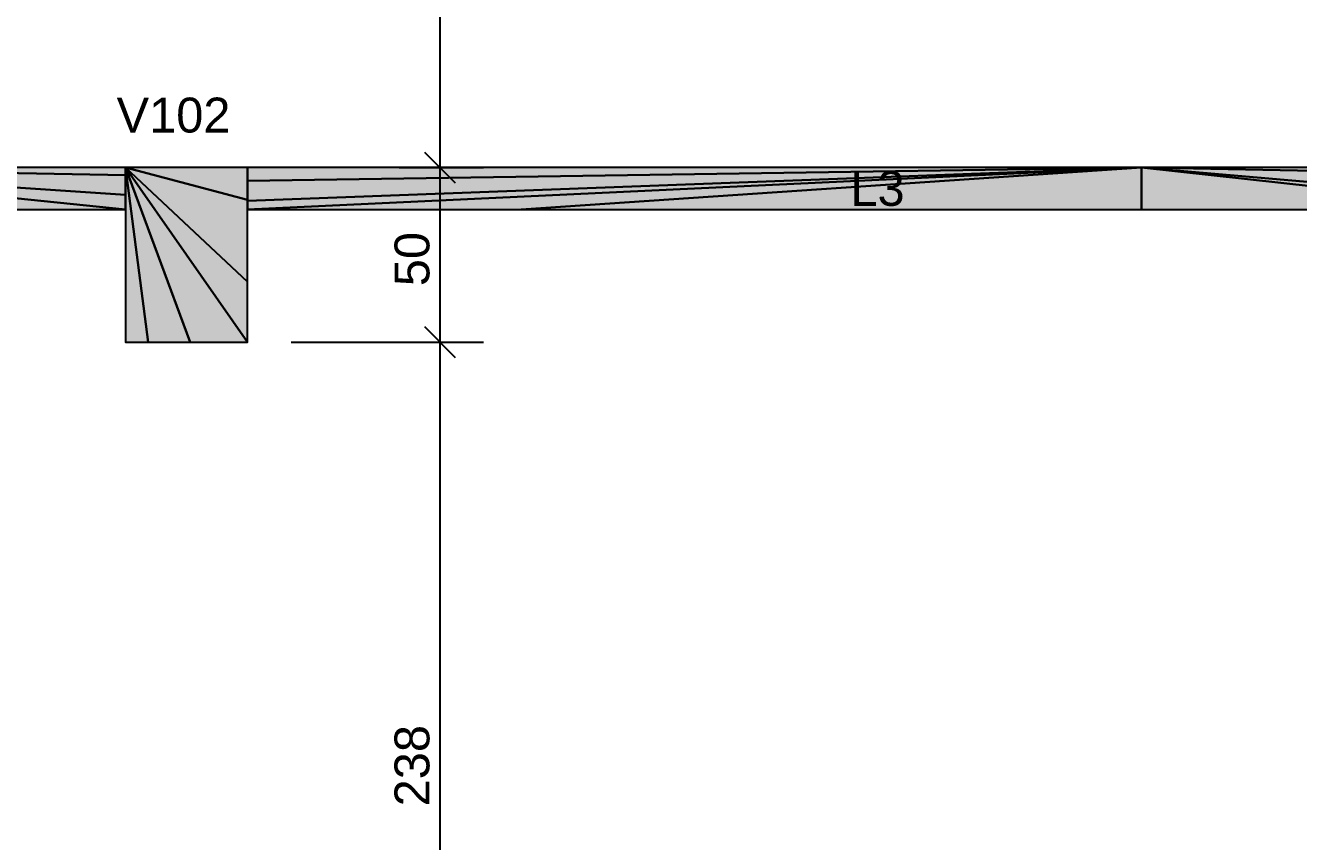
# Model space of a CAD drawing. Extents: x 37185 to 43130, y -8131 to -3926.
# Drawn here: x 39316.9 to 39560.1, y -7532.7 to -7376.8 of the extents above; entities that cross this region are included whole.
import ezdxf

# ---------------------------------------------------------------- set-up
doc = ezdxf.new("R2010")
doc.units = 0
doc.header["$MEASUREMENT"] = 0
for name, color, linetype in [('52', 3, 'CONTINUOUS'), ('74', 2, 'CONTINUOUS'), ('75', 9, 'CONTINUOUS'), ('96', 252, 'CONTINUOUS')]:
    doc.layers.add(name, color=color, linetype=linetype)
doc.styles.add('TQS_ARIAL', font='arial.ttf')

msp = doc.modelspace()

# ---------------------------------------------------------------- linework, layer by layer
at = {"layer": '52', "linetype": 'Continuous'}
for points in [[(39615.63, -7403.95), (39602.96, -7403.95), (39530.09, -7403.95), (39359.29, -7403.95), (39335.96, -7403.95), (39257.63, -7403.95), (38915.63, -7403.95), (38913.27, -7403.95), (38902.96, -7403.95), (38899.11, -7403.95), (38583.96, -7403.95)], [(38915.63, -7411.95), (39060.28, -7411.95), (39257.63, -7411.95), (39335.96, -7411.95)], [(39335.96, -7411.95), (39335.96, -7437.28)], [(39359.29, -7437.28), (39359.29, -7425.81), (39359.29, -7411.95)], [(39359.29, -7411.95), (39411.58, -7411.95), (39530.09, -7411.95), (39602.96, -7411.95)], [(39335.96, -7437.28), (39340.31, -7437.28), (39348.34, -7437.28), (39359.29, -7437.28)]]:
    msp.add_lwpolyline(points, dxfattribs=at)
at = {"layer": '75', "linetype": 'Continuous'}
for p, q in [((39396.04, -7236.96), (39396.04, -7412.28)), ((39396.04, -7395.62), (39396.04, -7445.62)), ((39393.09, -7401.01), (39398.98, -7406.9)), ((39393.09, -7401.01), (39398.98, -7406.9)), ((39379.91, -7403.95), (39379.91, -7403.95)), ((39379.91, -7403.95), (39379.91, -7403.95)), ((39388.24, -7403.95), (39404.37, -7403.95)), ((39388.24, -7403.95), (39404.37, -7403.95)), ((39396.04, -7428.95), (39396.04, -7604.29)), ((39393.09, -7434.34), (39398.98, -7440.23)), ((39393.09, -7434.34), (39398.98, -7440.23)), ((39359.29, -7437.28), (39359.29, -7437.28)), ((39359.29, -7437.28), (39359.29, -7437.28)), ((39367.63, -7437.28), (39404.37, -7437.28)), ((39367.63, -7437.28), (39404.37, -7437.28))]:
    msp.add_line(p, q, dxfattribs=at)
at = {"layer": '96', "linetype": 'Continuous'}
for points in [[(39257.63, -7403.95), (39257.63, -7411.95), (39335.96, -7411.95), (39257.63, -7403.95)], [(39257.63, -7403.95), (39335.96, -7411.95), (39335.96, -7409.2), (39257.63, -7403.95)], [(39257.63, -7403.95), (39335.96, -7409.2), (39335.96, -7405.44), (39257.63, -7403.95)], [(39257.63, -7403.95), (39335.96, -7405.44), (39335.96, -7403.95), (39257.63, -7403.95)], [(39335.96, -7403.95), (39335.96, -7437.28), (39340.31, -7437.28), (39335.96, -7403.95)], [(39335.96, -7403.95), (39340.31, -7437.28), (39348.34, -7437.28), (39335.96, -7403.95)], [(39335.96, -7403.95), (39348.34, -7437.28), (39359.29, -7437.28), (39335.96, -7403.95)], [(39335.96, -7403.95), (39359.29, -7437.28), (39359.29, -7425.81), (39335.96, -7403.95)], [(39335.96, -7403.95), (39359.29, -7425.81), (39359.29, -7410.16), (39335.96, -7403.95)], [(39335.96, -7403.95), (39359.29, -7410.16), (39359.29, -7403.95), (39335.96, -7403.95)], [(39530.09, -7403.95), (39359.29, -7403.95), (39359.29, -7406.48), (39530.09, -7403.95)], [(39530.09, -7403.95), (39359.29, -7406.48), (39359.29, -7410.34), (39530.09, -7403.95)], [(39530.09, -7403.95), (39359.29, -7410.34), (39359.29, -7411.95), (39530.09, -7403.95)], [(39530.09, -7403.95), (39359.29, -7411.95), (39411.58, -7411.95), (39530.09, -7403.95)], [(39530.09, -7403.95), (39411.58, -7411.95), (39530.09, -7411.95), (39530.09, -7403.95)], [(39530.09, -7403.95), (39530.09, -7411.95), (39602.96, -7411.95), (39530.09, -7403.95)], [(39530.09, -7403.95), (39602.96, -7411.95), (39602.96, -7410.23), (39530.09, -7403.95)], [(39530.09, -7403.95), (39602.96, -7410.23), (39602.96, -7405.37), (39530.09, -7403.95)], [(39530.09, -7403.95), (39602.96, -7405.37), (39602.96, -7403.95), (39530.09, -7403.95)]]:
    msp.add_lwpolyline(points, dxfattribs=at)
for points in [[(39257.63, -7403.95), (39257.63, -7411.95), (39335.96, -7411.95)], [(39257.63, -7403.95), (39335.96, -7411.95), (39257.63, -7403.95)], [(39257.63, -7403.95), (39335.96, -7411.95), (39335.96, -7409.2)], [(39257.63, -7403.95), (39335.96, -7409.2), (39257.63, -7403.95)], [(39257.63, -7403.95), (39335.96, -7409.2), (39335.96, -7405.44)], [(39257.63, -7403.95), (39335.96, -7405.44), (39257.63, -7403.95)], [(39257.63, -7403.95), (39335.96, -7405.44), (39335.96, -7403.95)], [(39257.63, -7403.95), (39335.96, -7403.95), (39257.63, -7403.95)], [(39335.96, -7403.95), (39335.96, -7437.28), (39340.31, -7437.28)], [(39335.96, -7403.95), (39340.31, -7437.28), (39335.96, -7403.95)], [(39335.96, -7403.95), (39340.31, -7437.28), (39348.34, -7437.28)], [(39335.96, -7403.95), (39348.34, -7437.28), (39335.96, -7403.95)], [(39335.96, -7403.95), (39348.34, -7437.28), (39359.29, -7437.28)], [(39335.96, -7403.95), (39359.29, -7437.28), (39335.96, -7403.95)], [(39335.96, -7403.95), (39359.29, -7437.28), (39359.29, -7425.81)], [(39335.96, -7403.95), (39359.29, -7425.81), (39335.96, -7403.95)], [(39335.96, -7403.95), (39359.29, -7425.81), (39359.29, -7410.16)], [(39335.96, -7403.95), (39359.29, -7410.16), (39335.96, -7403.95)], [(39335.96, -7403.95), (39359.29, -7410.16), (39359.29, -7403.95)], [(39335.96, -7403.95), (39359.29, -7403.95), (39335.96, -7403.95)], [(39530.09, -7403.95), (39359.29, -7403.95), (39359.29, -7406.48)], [(39530.09, -7403.95), (39359.29, -7406.48), (39530.09, -7403.95)], [(39530.09, -7403.95), (39359.29, -7406.48), (39359.29, -7410.34)], [(39530.09, -7403.95), (39359.29, -7410.34), (39530.09, -7403.95)], [(39530.09, -7403.95), (39359.29, -7410.34), (39359.29, -7411.95)], [(39530.09, -7403.95), (39359.29, -7411.95), (39530.09, -7403.95)], [(39530.09, -7403.95), (39359.29, -7411.95), (39411.58, -7411.95)], [(39530.09, -7403.95), (39411.58, -7411.95), (39530.09, -7403.95)], [(39530.09, -7403.95), (39411.58, -7411.95), (39530.09, -7411.95)], [(39530.09, -7403.95), (39530.09, -7411.95), (39530.09, -7403.95)], [(39530.09, -7403.95), (39530.09, -7411.95), (39602.96, -7411.95)], [(39530.09, -7403.95), (39602.96, -7411.95), (39530.09, -7403.95)], [(39530.09, -7403.95), (39602.96, -7411.95), (39602.96, -7410.23)], [(39530.09, -7403.95), (39602.96, -7410.23), (39530.09, -7403.95)], [(39530.09, -7403.95), (39602.96, -7410.23), (39602.96, -7405.37)], [(39530.09, -7403.95), (39602.96, -7405.37), (39530.09, -7403.95)], [(39530.09, -7403.95), (39602.96, -7405.37), (39602.96, -7403.95)], [(39530.09, -7403.95), (39602.96, -7403.95), (39530.09, -7403.95)]]:
    msp.add_solid(points, dxfattribs=at)

# ---------------------------------------------------------------- texts
at = {"layer": '74', "linetype": 'Continuous', "style": 'TQS_ARIAL'}
for s, p in [('V102', (39334.29, -7397.28)), ('L3', (39474.46, -7411.28))]:
    msp.add_text(s, height=6.667, dxfattribs=at).set_placement(p)
at = {"layer": '75', "linetype": 'Continuous', "style": 'TQS_ARIAL'}
for s, p in [('50', (39394.04, -7426.62)), ('238', (39394.04, -7525.95))]:
    msp.add_text(s, height=6.667, rotation=90, dxfattribs=at).set_placement(p)

doc.saveas('drawing.dxf')
